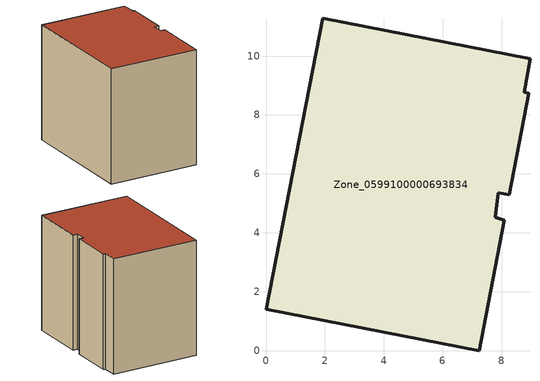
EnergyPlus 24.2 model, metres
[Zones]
Zone_0599100000693834
 floor ground (C_G): 7.88,5.36 7.79,4.53 8.1,4.43 7.24,0 0,1.4 1.92,11.28 8.96,9.92 8.77,8.78 8.93,8.73 8.26,5.29 z0
 wall outside (C_F): 7.79,4.53 7.88,5.36 8.26,5.29 8.93,8.73 8.77,8.78 8.96,9.92 1.92,11.28 0,1.4 7.24,0 8.1,4.43 7.79,4.53 z0:9.29
 roof outside (C_R): 8.26,5.29 8.93,8.73 8.77,8.78 8.96,9.92 1.92,11.28 0,1.4 7.24,0 8.1,4.43 7.79,4.53 7.88,5.36 z9.29
[BUILDING]
Pand.0599100000693834: North Axis=0; Terrain=City; Loads Convergence Tolerance Value=0.04; Temperature Convergence Tolerance Value=0.4; Solar Distribution=FullExterior; Maximum Number of Warmup Days=25; Minimum Number of Warmup Days=1
[Site:Location]
Rotterdam.The.Hague.AP_ZH_NLD Design_Conditions: Latitude=51.96; Longitude=4.45; Time Zone=1; Elevation=-4.5
[SITE:GROUNDTEMPERATURE:BUILDINGSURFACE]
18, 18, 18, 18, 18, 18, 18, 18, 18, 18, 18, 18
[MATERIAL] Thermal Absorptance=0.9; Solar Absorptance=0.7; Visible Absorptance=0.7
Name | Roughness | Thickness | Conductivity | Density | Specific Heat
G.TC.1946-1964 | MediumSmooth | 0.15 | 1 | 540 | 1210
F.TC.1946-1964 | Rough | 0.3 | 0.857143 | 1920 | 840
R.TC.1946-1964 | MediumRough | 0.2 | 0.235294 | 1500 | 1000
[CONSTRUCTION]
C_G: G.TC.1946-1964
C_F: F.TC.1946-1964
C_R: R.TC.1946-1964
[ZONE]
Zone_0599100000693834: Type=1; Multiplier=1; Ceiling Height=Autocalculate; Volume=Autocalculate; Floor Area=autocalculate; Part of Total Floor Area=Yes
[ZONEINFILTRATION:DESIGNFLOWRATE]
Infil_Zone_0599100000693834: Zone or ZoneList or Space or SpaceList=Zone_0599100000693834; Schedule=AlwaysOn; Design Flow Rate Calculation Method=Flow/Area; Flow Rate per Floor Area=0.003; Constant Term Coefficient=1; Temperature Term Coefficient=0; Velocity Term Coefficient=0; Velocity Squared Term Coefficient=0
[HVACTEMPLATE:ZONE:IDEALLOADSAIRSYSTEM]
Zone_0599100000693834: Maximum Heating Supply Air Temperature=50; Minimum Cooling Supply Air Temperature=13; Maximum Heating Supply Air Humidity Ratio=0.0156; Minimum Cooling Supply Air Humidity Ratio=0.0077; Heating Limit=NoLimit; Cooling Limit=NoLimit; Dehumidification Control Type=ConstantSensibleHeatRatio; Cooling Sensible Heat Ratio=0.7; Dehumidification Setpoint=60; Humidification Control Type=None; Humidification Setpoint=30; Outdoor Air Method=None; Outdoor Air Flow Rate per Person=0.00944; Outdoor Air Flow Rate per Zone Floor Area=0; Outdoor Air Flow Rate per Zone=0; Demand Controlled Ventilation Type=None; Outdoor Air Economizer Type=NoEconomizer; Heat Recovery Type=None; Sensible Heat Recovery Effectiveness=0.7; Latent Heat Recovery Effectiveness=0.65
[ZONECONTROL:THERMOSTAT]
ThermostatControl_Zone_0599100000693834: Zone or ZoneList=Zone_0599100000693834; Control Type Schedule=DualSetpointControlType; Control 1=Thermostat_Zone_0599100000693834; Temperature Difference Between Cutout And Setpoint=0
[THERMOSTATSETPOINT:DUALSETPOINT]
Thermostat_Zone_0599100000693834: Heating Setpoint Temperature Schedule=HeatingSetpoint_Zone_0599100000693834; Cooling Setpoint Temperature Schedule=CoolingSetpoint_Zone_0599100000693834
[SCHEDULE:COMPACT]
HeatingSetpoint_Zone_0599100000693834: Through: 12/31, For: AllDays, Until: 24:00, 21
CoolingSetpoint_Zone_0599100000693834: Through: 12/31, For: AllDays, Until: 24:00, 24
DualSetpointControlType: Through: 12/31, For: AllDays, Until: 24:00, 4
AlwaysOn: Through: 12/31, For: AllDays, Until: 24:00, 1
